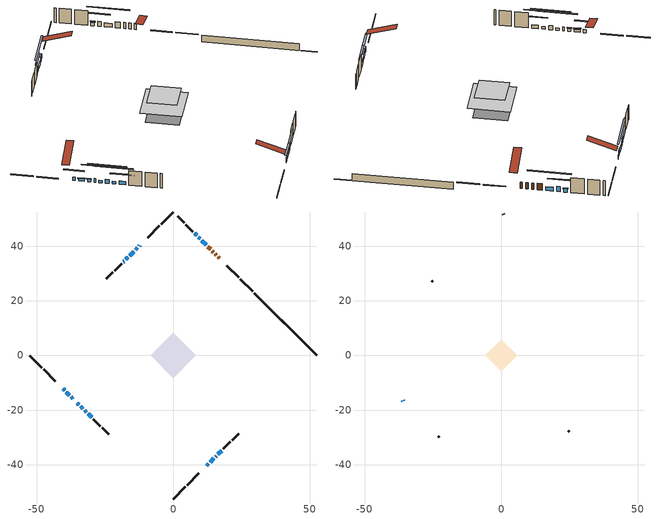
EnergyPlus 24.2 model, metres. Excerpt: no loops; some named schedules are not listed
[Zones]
conditioned space
 floor adiabatic (AdiabaticFloorConstruction): -8.27,0 0,8.27 8.27,0 0,-8.27 z3.51
 floor foundation (Slab1 construction): -5.71,0.97 -0.97,5.71 5.71,-0.97 0.97,-5.71 z-1.22
 wall outside (RimJoist1 construction): 0,-52.55 4.45,-48.11 / -52.55,0 -48.11,-4.45 / 0,52.55 -4.45,48.11 / 29.05,23.5 24.6,27.95 z1.07:1.37
 wall outside (RimJoist2 construction): 5.1,-47.45 9.39,-43.17 / -47.45,-5.1 -43.17,-9.39 / -5.1,47.45 -9.39,43.17 / 23.95,28.61 19.66,32.89 z1.07:1.37
 wall outside (AdiabaticWallConstruction 1): 16.85,35.7 16.46,36.09 / 15.81,36.75 15.35,37.2 / 14.7,37.86 14.31,38.25 / 13.65,38.9 12.69,39.86 z1.07:3.1
 wall outside (AdiabaticWallConstruction): -12.2,40.35 -12.51,40.04 / 15.52,-37.03 15.73,-36.83 / -17.98,34.58 -18.29,34.27 z1.07:2.29; -13.17,39.39 -13.82,38.74 z1.07:2.75; 12.2,-40.35 12.85,-39.71 / 13.5,-39.05 14.87,-37.68 / 9.87,42.68 9.19,43.37 / -16.64,35.92 -17.32,35.23 / 16.38,-36.17 17.75,-34.81 z1.07:2.7; -40.35,-12.2 -39.81,-12.74 z1.07:2.14; -39.16,-13.4 -38.04,-14.51 z1.07:1.88; -37.39,-15.17 -36.77,-15.78 z1.07:1.89; 12.04,40.52 10.53,42.03 / -14.47,38.08 -15.98,36.57 / -33.89,-18.67 -33.13,-19.42 z1.07:2.34; -35.15,-17.4 -34.54,-18.01 / -32.47,-20.08 -31.83,-20.73 z1.07:1.83; -31.17,-21.38 -29.88,-22.68 / 8.53,44.02 7.85,44.71 z1.07:2.19
 wall outside (Wall1 construction): 18.4,-34.15 20.95,-31.6 / -29.22,-23.33 -26.67,-25.88 / -18.94,33.61 -21.49,31.06 / 7.19,45.36 4.64,47.91 z1.07:5.95
 wall outside (Wall2 construction): 21.61,-30.95 23.97,-28.59 / -26.02,-26.54 -23.66,-28.9 / -22.15,30.41 -24.51,28.05 / 3.99,48.57 1.63,50.93 z1.07:5.95
 wall foundation (FoundationWall1 construction): 29.71,22.85,-1.22 29.71,22.85,1.07 49.04,3.52,1.07 49.04,3.52,-1.12 52.55,0,-1.12 52.55,0,-1.22
 window (WindowConstruction 11): -12.2,40.35 -12.51,40.04 z1.07:2.29
 window (WindowConstruction 5): -13.17,39.39 -13.81,38.74 z1.07:2.75
 window (WindowConstruction 6): 12.2,-40.35 12.85,-39.71 z1.07:2.69
 window (WindowConstruction 7): 13.5,-39.05 14.87,-37.68 z1.07:2.69
 window (WindowConstruction 8): -40.35,-12.2 -39.81,-12.74 z1.07:2.14
 window (WindowConstruction 9): -39.16,-13.4 -38.04,-14.51 z1.07:1.88
 window (WindowConstruction 10): -37.39,-15.17 -36.78,-15.78 z1.07:1.88
 window (WindowConstruction 14): 12.04,40.52 10.53,42.03 z1.07:2.34
 window (WindowConstruction 15): -14.47,38.08 -15.98,36.57 z1.07:2.34
 window (WindowConstruction 12): 15.53,-37.03 15.72,-36.83 z1.07:2.29
 window (WindowConstruction 16): -35.15,-17.4 -34.54,-18.01 z1.07:1.83
 window (WindowConstruction 17): -33.88,-18.67 -33.13,-19.42 z1.07:2.34
 window (WindowConstruction 18): -32.47,-20.08 -31.83,-20.73 z1.07:1.83
 window (WindowConstruction): 9.87,42.68 9.19,43.37 z1.07:2.69
 window (WindowConstruction 1): -16.64,35.92 -17.32,35.23 z1.07:2.69
 window (WindowConstruction 2): 16.38,-36.17 17.75,-34.81 z1.07:2.69
 window (WindowConstruction 3): -31.17,-21.38 -29.88,-22.68 z1.07:2.19
 window (WindowConstruction 13): -17.98,34.58 -18.29,34.27 z1.07:2.29
 window (WindowConstruction 4): 8.53,44.02 7.85,44.71 z1.07:2.19
 door (Door): 16.85,35.7 16.46,36.09 z1.07:3.1
 door (Door 1): 15.81,36.75 15.35,37.2 z1.07:3.1
 door (Door 2): 14.7,37.86 14.31,38.24 z1.07:3.1
 door (Door 3): 13.65,38.9 12.69,39.86 z1.07:3.1
 ceiling adiabatic (AdiabaticFloorConstruction): 0,-8.27 8.27,0 0,8.27 -8.27,0 z3.51
attic - vented
 floor to conditioned space (Floor1 construction Reversed): -5.85,0 0,5.85 5.85,0 0,-5.85 z5.95
 wall outside (AdiabaticWallConstruction): -36.12,-16.43 -35.81,-16.75 z1.07:2.29
 wall outside (Wall3 construction): 24.62,-27.93 24.94,-27.62 / -23,-29.55 -22.69,-29.87 / -25.16,27.39 -25.48,27.08 / 0.97,51.58 0.66,51.9 z1.07:5.95
 window (WindowConstruction 19): -36.12,-16.43 -35.81,-16.75 z1.07:2.29
 roof outside (Roof1 construction): 11.54,-41.01,5.95 5.85,-35.31,8.63 4.35,-36.82,8.63 10.04,-42.51,5.95; -41.01,-11.54,5.95 -35.31,-5.85,8.63 -36.82,-4.35,8.63 -42.51,-10.04,5.95; -11.54,41.01,5.95 -5.85,35.31,8.63 -4.35,36.82,8.63 -10.04,42.51,5.95; 17.51,35.05,5.95 11.81,29.35,8.63 13.31,27.85,8.63 19.01,33.55,5.95
shading: -13.96,38.6 -13.03,39.53 -13.32,39.82 -14.25,38.89 z2.95; 14.61,-37.95 10.44,-42.11 10.73,-42.4 14.9,-38.24 z5.18; 15.01,-37.54 13.36,-39.19 13.65,-39.48 15.3,-37.83 z2.9; -38.05,-14.5 -42.11,-10.44 -42.4,-10.73 -38.34,-14.79 z4.63; -37.9,-14.65 -39.3,-13.25 -39.59,-13.55 -38.19,-14.94 z2.08; -36.63,-15.92 -37.53,-15.03 -37.82,-15.32 -36.92,-16.21 z2.08; 7.04,45.51 15.52,37.03 15.81,37.32 7.33,45.8 z7.27; -19.46,33.09 -10.99,41.57 -11.28,41.86 -19.76,33.38 z7.27; -31.06,-21.5 -38.64,-13.92 -38.93,-14.21 -31.35,-21.79 z6.76; -29.65,-22.91 -37.37,-15.18 -37.66,-15.48 -29.94,-23.2 z7.27; -28.34,-24.21 -35.96,-16.6 -36.25,-16.89 -28.63,-24.5 z6.76; 7.43,45.13 11.63,40.92 11.92,41.21 7.72,45.42 z5.18; -19.08,33.47 -14.88,37.68 -15.17,37.97 -19.37,33.76 z5.18; 19.51,-33.05 14.62,-37.93 14.91,-38.22 19.8,-33.34 z5.18; -28.12,-24.44 -32.93,-19.62 -33.22,-19.91 -28.41,-24.73 z4.68; 7.71,44.85 8.67,43.88 8.96,44.17 8,45.14 z2.39
[Building]
Building 1: Terrain=Suburbs
[Site:Location]
Halifax Intl AP_NS: Latitude {deg}=44.88; Longitude {deg}=-63.51; Time Zone {hr}=-4; Elevation {m}=145; Keep Site Location Information=Yes
[Site:GroundTemperature:Shallow]
3.15511, 1.33576, 1.19006, 2.05344, 5.51939, 8.9692, 11.96, 13.8546, 14.0156, 12.4746, 9.56009, 6.2161
[Site:WaterMainsTemperature]
Calculation Method=Schedule; Temperature Schedule=mains temperature schedule
[Material] Roughness=Rough; Thermal Absorptance=0.9
Name | Thickness {m} | Conductivity {W/m-K} | Density {kg/m3} | Specific Heat {J/kg-K} | Solar Absorptance | Visible Absorptance
asphalt or fiberglass shingles | 0.00635 | 0.162714 | 1121.4 | 1465.45 | 0.4 | 0.4
ceiling loosefill ins | 0.169333 | 0.0480833 | 16.02 | 1046.75 | 0.7 | 0.7
ceiling stud and cavity | 0.1397 | 0.147741 | 65.682 | 1177.47 | 0.7 | 0.7
concrete 4.0 in. | 0.1016 | 1.803125 | 2242.8 | 837.4 | 0.7 | 0.7
concrete 8.0 in. | 0.2032 | 1.803125 | 2242.8 | 837.4 | 0.7 | 0.7
door material | 0.04445 | 0.053851 | 512.64 | 1214.23 | 0.7 | 0.7
door material 1 | 0.04445 | 0.188738 | 512.64 | 1214.23 | 0.7 | 0.7
exterior vertical ins | 0.0113093 | 0.029427 | 32.04 | 1214.23 | 0.7 | 0.7
floor covering | 0.0127 | 0.0433444 | 54.468 | 1339.84 | 0.6 | 0.6
floor rigid ins; wall rigid ins | 0.512978 | 0.029427 | 32.04 | 1214.23 | 0.7 | 0.7
floor stud and cavity | 0.1397 | 1.75129 | 37.0049 | 1207.88 | 0.7 | 0.7
furniture material conditioned space 1 | 0.1524 | 0.115458 | 640.8 | 1214.23 | 0.6 | 0.6
gypsum board | 0.0127 | 0.160291 | 801 | 837.4 | 0.6 | 0.6
gypsum board 1 | 0.0127 | 0.160291 | 801 | 837.4 | 0.7 | 0.7
osb sheathing 0.5 in. | 0.0127 | 0.115458 | 512.64 | 1214.23 | 0.7 | 0.7
osb sheathing 0.75 in. | 0.01905 | 0.115458 | 512.64 | 1214.23 | 0.7 | 0.7
osb sheathing 2.0 in. | 0.0508 | 0.115458 | 512.64 | 1214.23 | 0.7 | 0.7
rim joist rigid ins | 0.051816 | 0.029427 | 32.04 | 1214.23 | 0.7 | 0.7
rim joist stud and cavity | 0.0508 | 0.177588 | 50.32683 | 1063.81 | 0.6 | 0.6
rim joist stud and cavity 1 | 0.0508 | 0.0754091 | 125.044 | 1163.47 | 0.6 | 0.6
wall stud and cavity | 0.1397 | 0.0742173 | 139.0536 | 1170.24 | 0.7 | 0.7
wall stud and cavity 1 | 0.1397 | 0.0743564 | 139.0536 | 1170.24 | 0.7 | 0.7
wall stud and cavity 2 | 0.0889 | 6.9971 | 50.32683 | 1063.81 | 0.6 | 0.6
wall stud and cavity 3 | 0.0889 | 0.380278 | 52.3479 | 1209.89 | 0.7 | 0.7
wall stud and cavity 4 | 0.0889 | 0.391764 | 83.0341 | 1211.67 | 0.7 | 0.7
wood siding | 0.0254 | 0.102417 | 544.68 | 1172.36 | 0.4 | 0.4
wood siding 1 | 0.00254 | 0.102417 | 544.68 | 1172.36 | 0.4 | 0.4
wood siding 2; wood siding 3; wood siding 4 | 0.0254 | 0.102417 | 544.68 | 1172.36 | 0.7 | 0.7
[WindowMaterial:SimpleGlazingSystem]
Name | U-Factor {W/m2-K} | Solar Heat Gain Coefficient
WindowMaterial | 2.9219 | 0.67
WindowMaterial 1 | 2.97187 | 0.57
WindowMaterial 10 | 3.04 | 0.46
WindowMaterial 11 | 5.16017 | 0.65
WindowMaterial 12 | 2.94007 | 0.59
WindowMaterial 13 | 2.986628 | 0.56
WindowMaterial 14 | 2.98152 | 0.53
WindowMaterial 15 | 2.97868 | 0.53
WindowMaterial 2 | 2.90089 | 0.65
WindowMaterial 3 | 3.0048 | 0.53
WindowMaterial 4 | 2.93666 | 0.65
WindowMaterial 5 | 2.972433 | 0.57
WindowMaterial 6 | 2.941204 | 0.59
WindowMaterial 7 | 3.01672 | 0.51
WindowMaterial 8 | 2.98322 | 0.55
WindowMaterial 9 | 3.03546 | 0.49
[Construction]
AdiabaticFloorConstruction: floor stud and cavity, floor rigid ins, osb sheathing 0.75 in., floor covering
AdiabaticWallConstruction: wood siding 3, wall rigid ins, wall stud and cavity 3, gypsum board
AdiabaticWallConstruction 1: wood siding 4, wall rigid ins, wall stud and cavity 3, gypsum board
Door; Door 2; Door 3: door material
Door 1: door material 1
Floor1 construction Reversed: gypsum board, ceiling stud and cavity, ceiling loosefill ins
FoundationWall1 construction: concrete 8.0 in., gypsum board 1
furniture construction conditioned space 1: furniture material conditioned space 1
PartitionWallConstruction: gypsum board, wall stud and cavity 4, gypsum board
RimJoist1 construction: wood siding 2, rim joist stud and cavity
RimJoist2 construction: wood siding 2, rim joist rigid ins, osb sheathing 2.0 in., rim joist stud and cavity 1
Roof1 construction: asphalt or fiberglass shingles
Slab1 construction: concrete 4.0 in.
Wall1 construction: wood siding, osb sheathing 0.5 in., wall stud and cavity, gypsum board
Wall2 construction: wood siding, osb sheathing 0.5 in., wall stud and cavity 1, gypsum board
Wall3 construction: wood siding 1, wall stud and cavity 2
WindowConstruction: WindowMaterial
WindowConstruction 1: WindowMaterial 1
WindowConstruction 10: WindowMaterial 9
WindowConstruction 11; WindowConstruction 13; WindowConstruction 19: WindowMaterial 10
WindowConstruction 12: WindowMaterial 11
WindowConstruction 14; WindowConstruction 17: WindowMaterial 12
WindowConstruction 15: WindowMaterial 13
WindowConstruction 16: WindowMaterial 14
WindowConstruction 18: WindowMaterial 15
WindowConstruction 2; WindowConstruction 7: WindowMaterial 2
WindowConstruction 3: WindowMaterial 3
WindowConstruction 4: WindowMaterial 4
WindowConstruction 5: WindowMaterial 5
WindowConstruction 6: WindowMaterial 6
WindowConstruction 8: WindowMaterial 7
WindowConstruction 9: WindowMaterial 8
[Zone] Multiplier=1; Part of Total Floor Area=Yes
Name | Volume {m3}
attic - vented | 29.8018
conditioned space | 509.6
[Space]
Name | Zone | Volume {m3}
attic - vented 1 | attic - vented | 29.8018
conditioned space 1 | conditioned space | 509.6
[ZoneInfiltration:EffectiveLeakageArea]
infil attic - vented 1: Zone or Space=attic - vented 1; Schedule=Always On Discrete; Effective Air Leakage Area {cm2}=2449.43; Stack Coefficient=0.000525922; Wind Coefficient=1.54946e-05
[ZoneMixing]
whole house fan mix: Zone or Space=attic - vented; Schedule=Always On Continuous; Design Flow Rate Calculation Method=Flow/Zone; Design Flow Rate {m3/s}=0; Source Zone or Space=conditioned space
[SurfaceProperty:ExposedFoundationPerimeter]
Slab1: Exposed Perimeter Calculation Method=TotalExposedPerimeter; Total Exposed Perimeter {m}=32.31
[InternalMass] Zone or ZoneList=conditioned space; Space or SpaceList=conditioned space 1
Name | Construction | Surface Area {m2}
furniture mass conditioned space 1 | furniture construction conditioned space 1 | 80.0798
partition wall mass | PartitionWallConstruction | 200.2
[Lights]
interior lighting: Zone or ZoneList or Space or SpaceList=conditioned space 1; Schedule=interior lighting schedule; Design Level Calculation Method=LightingLevel; Lighting Level {W}=343.2; Return Air Fraction=0; Fraction Radiant=0.6; Fraction Visible=0.2; Fraction Replaceable=1
[People]
occupants: Zone or ZoneList or Space or SpaceList=conditioned space 1; Number of People Schedule=occupants schedule; Number of People Calculation Method=People; Number of People=3; Fraction Radiant=0.314171; Sensible Heat Fraction=0.56303; Activity Level Schedule=occupants activity schedule; Carbon Dioxide Generation Rate {m3/s-W}=0; Enable ASHRAE 55 Comfort Warnings=No; Mean Radiant Temperature Calculation Type=EnclosureAveraged
[ElectricEquipment] Zone or ZoneList or Space or SpaceList=conditioned space 1; Design Level Calculation Method=EquipmentLevel
Name | Schedule | Design Level {W} | Fraction Latent | Fraction Radiant | Fraction Lost
clothes dryer | clothes dryer schedule | 140.772 | 0.015 | 0.081 | 0.85
clothes washer | clothes washer schedule | 32.1985 | 0.03 | 0.162 | 0.7
cooking range | cooking range schedule | 215.147 | 0.08 | 0.432 | 0.2
dishwasher | dishwasher schedule | 66.8632 | 0.3 | 0.18 | 0.4
fridge | fridge schedule | 72.9452 | 0 | 0.6 | 0
mech vent bath fan 0 | mech vent bath fan 0 schedule | 50.2 | 0 | 0 | 1
mech vent bath fan 1 | mech vent bath fan 1 schedule | 50.2 | 0 | 0 | 1
mech vent bath fan 2 | mech vent bath fan 2 schedule | 50.2 | 0 | 0 | 1
mech vent house fan | mech vent house fan schedule | 0 | 0 | 0 | 1
mech vent house fan cfis | mech vent house fan cfis schedule | 0 | 0 | 0 | 0
mech vent range fan 0 | mech vent range fan 0 schedule | 57 | 0 | 0 | 1
mech vent range fan 1 | mech vent range fan 1 schedule | 57 | 0 | 0 | 1
misc plug loads | misc plug loads schedule | 494.7 | 0.045 | 0.513 | 0.1
whole house fan | Always On Discrete | 0 | 0 | 0 | 1
[OtherEquipment] Zone or ZoneList or Space or SpaceList=conditioned space 1; Design Level Calculation Method=EquipmentLevel
Name | Fuel Type | Schedule | Design Level {W} | Fraction Latent | Fraction Radiant | Fraction Lost
clothes dryer 1 | Electricity | clothes dryer schedule | 0 | 0.015 | 0.081 | 0.85
cooking range 1 | Electricity | cooking range schedule | 0 | 0.08 | 0.432 | 0.2
general water use latent | None | general water use schedule | 62.594 | 1 | 0 | 0
general water use sensible | None | general water use schedule | -61.6891 | 0 | 0.6 | 0
mech vent house fan latent load | None | Always On Discrete | 0 | 1 | 0 | 0
mech vent house fan sensible load | None | Always On Discrete | 0 | 0 | 0 | 0
water heater energy adjustment1 | FuelOilNo2 | Always On Discrete | 0.01 | 0 | 0 | 1
[ZoneInfiltration:DesignFlowRate] Zone or ZoneList or Space or SpaceList=conditioned space 1; Schedule=Always On Discrete; Design Flow Rate Calculation Method=Flow/Zone; Design Flow Rate {m3/s}=0
infil flow; natural vent flow; whole house fan flow
[Foundation:Kiva]
Foundation Kiva 1: Initial Indoor Air Temperature {C}=18; Wall Height Above Grade {m}=1.07; Wall Depth Below Slab {m}=0.2032; Custom Block Material Name 1=exterior vertical ins; Custom Block Depth 1 {m}=2.28999; Custom Block X Position 1 {m}=0.2159; Custom Block Z Position 1 {m}=0
[Foundation:Kiva:Settings]
Soil Conductivity {W/m-K}=0.849921; Soil Density {kg/m3}=1842.3; Soil Specific Heat {J/kg-K}=418.7; Ground Solar Absorptivity=0.9; Ground Thermal Absorptivity=0.9; Ground Surface Roughness {m}=0.03; Far-Field Width {m}=40; Deep-Ground Boundary Condition=ZeroFlux; Deep-Ground Depth {m}=40; Minimum Cell Dimension {m}=0.2; Maximum Cell Growth Coefficient=3; Simulation Timestep=Timestep
[Exterior:Lights]
exterior lighting: Schedule=exterior lighting schedule; Design Level {W}=75.6
[Schedule:Constant]
Name | Hourly Value
Always On Continuous; mech vent house fan schedule; mech vent house fan cfis schedule; Always On Discrete | 1
occupants activity schedule | 117.228
fridge schedule | 0
[Schedule:Week:Daily]
interior lighting schedule Week Rule - Jan1-Jan27: interior lighting schedule day, interior lighting schedule day, interior lighting schedule day, interior lighting schedule day, interior lighting schedule day, interior lighting schedule day, interior lighting schedule day, interior lighting schedule default day, interior lighting schedule default day, interior lighting schedule default day, interior lighting schedule default day, interior lighting schedule default day
interior lighting schedule Week Rule - Jan28-Feb3: interior lighting schedule day, interior lighting schedule day, interior lighting schedule day, interior lighting schedule day, interior lighting schedule day 1, interior lighting schedule day 1, interior lighting schedule day 1, interior lighting schedule default day, interior lighting schedule default day, interior lighting schedule default day, interior lighting schedule default day, interior lighting schedule default day
interior lighting schedule Week Rule - Feb4-Feb24: interior lighting schedule day 1, interior lighting schedule day 1, interior lighting schedule day 1, interior lighting schedule day 1, interior lighting schedule day 1, interior lighting schedule day 1, interior lighting schedule day 1, interior lighting schedule default day, interior lighting schedule default day, interior lighting schedule default day, interior lighting schedule default day, interior lighting schedule default day
interior lighting schedule Week Rule - Feb25-Mar3: interior lighting schedule day 1, interior lighting schedule day 1, interior lighting schedule day 1, interior lighting schedule day 1, interior lighting schedule day 2, interior lighting schedule day 2, interior lighting schedule day 2, interior lighting schedule default day, interior lighting schedule default day, interior lighting schedule default day, interior lighting schedule default day, interior lighting schedule default day
interior lighting schedule Week Rule - Mar4-Mar31: interior lighting schedule day 2, interior lighting schedule day 2, interior lighting schedule day 2, interior lighting schedule day 2, interior lighting schedule day 2, interior lighting schedule day 2, interior lighting schedule day 2, interior lighting schedule default day, interior lighting schedule default day, interior lighting schedule default day, interior lighting schedule default day, interior lighting schedule default day
interior lighting schedule Week Rule - Apr1-Apr28: interior lighting schedule day 3, interior lighting schedule day 3, interior lighting schedule day 3, interior lighting schedule day 3, interior lighting schedule day 3, interior lighting schedule day 3, interior lighting schedule day 3, interior lighting schedule default day, interior lighting schedule default day, interior lighting schedule default day, interior lighting schedule default day, interior lighting schedule default day
interior lighting schedule Week Rule - Apr29-May5: interior lighting schedule day 3, interior lighting schedule day 3, interior lighting schedule day 4, interior lighting schedule day 4, interior lighting schedule day 4, interior lighting schedule day 4, interior lighting schedule day 4, interior lighting schedule default day, interior lighting schedule default day, interior lighting schedule default day, interior lighting schedule default day, interior lighting schedule default day
interior lighting schedule Week Rule - May6-May26: interior lighting schedule day 4, interior lighting schedule day 4, interior lighting schedule day 4, interior lighting schedule day 4, interior lighting schedule day 4, interior lighting schedule day 4, interior lighting schedule day 4, interior lighting schedule default day, interior lighting schedule default day, interior lighting schedule default day, interior lighting schedule default day, interior lighting schedule default day
interior lighting schedule Week Rule - May27-Jun2: interior lighting schedule day 4, interior lighting schedule day 4, interior lighting schedule day 4, interior lighting schedule day 4, interior lighting schedule day 4, interior lighting schedule day 5, interior lighting schedule day 5, interior lighting schedule default day, interior lighting schedule default day, interior lighting schedule default day, interior lighting schedule default day, interior lighting schedule default day
interior lighting schedule Week Rule - Jun3-Jun30: interior lighting schedule day 5, interior lighting schedule day 5, interior lighting schedule day 5, interior lighting schedule day 5, interior lighting schedule day 5, interior lighting schedule day 5, interior lighting schedule day 5, interior lighting schedule default day, interior lighting schedule default day, interior lighting schedule default day, interior lighting schedule default day, interior lighting schedule default day
interior lighting schedule Week Rule - Jul1-Jul28: interior lighting schedule day 6, interior lighting schedule day 6, interior lighting schedule day 6, interior lighting schedule day 6, interior lighting schedule day 6, interior lighting schedule day 6, interior lighting schedule day 6, interior lighting schedule default day, interior lighting schedule default day, interior lighting schedule default day, interior lighting schedule default day, interior lighting schedule default day
interior lighting schedule Week Rule - Jul29-Aug4: interior lighting schedule day 6, interior lighting schedule day 6, interior lighting schedule day 6, interior lighting schedule day 7, interior lighting schedule day 7, interior lighting schedule day 7, interior lighting schedule day 7, interior lighting schedule default day, interior lighting schedule default day, interior lighting schedule default day, interior lighting schedule default day, interior lighting schedule default day
interior lighting schedule Week Rule - Aug5-Aug25: interior lighting schedule day 7, interior lighting schedule day 7, interior lighting schedule day 7, interior lighting schedule day 7, interior lighting schedule day 7, interior lighting schedule day 7, interior lighting schedule day 7, interior lighting schedule default day, interior lighting schedule default day, interior lighting schedule default day, interior lighting schedule default day, interior lighting schedule default day
interior lighting schedule Week Rule - Aug26-Sep1: interior lighting schedule day 7, interior lighting schedule day 7, interior lighting schedule day 7, interior lighting schedule day 7, interior lighting schedule day 7, interior lighting schedule day 7, interior lighting schedule day 8, interior lighting schedule default day, interior lighting schedule default day, interior lighting schedule default day, interior lighting schedule default day, interior lighting schedule default day
interior lighting schedule Week Rule - Sep2-Sep29: interior lighting schedule day 8, interior lighting schedule day 8, interior lighting schedule day 8, interior lighting schedule day 8, interior lighting schedule day 8, interior lighting schedule day 8, interior lighting schedule day 8, interior lighting schedule default day, interior lighting schedule default day, interior lighting schedule default day, interior lighting schedule default day, interior lighting schedule default day
interior lighting schedule Week Rule - Sep30-Oct6: interior lighting schedule day 8, interior lighting schedule day 9, interior lighting schedule day 9, interior lighting schedule day 9, interior lighting schedule day 9, interior lighting schedule day 9, interior lighting schedule day 9, interior lighting schedule default day, interior lighting schedule default day, interior lighting schedule default day, interior lighting schedule default day, interior lighting schedule default day
interior lighting schedule Week Rule - Oct7-Oct27: interior lighting schedule day 9, interior lighting schedule day 9, interior lighting schedule day 9, interior lighting schedule day 9, interior lighting schedule day 9, interior lighting schedule day 9, interior lighting schedule day 9, interior lighting schedule default day, interior lighting schedule default day, interior lighting schedule default day, interior lighting schedule default day, interior lighting schedule default day
interior lighting schedule Week Rule - Oct28-Nov3: interior lighting schedule day 9, interior lighting schedule day 9, interior lighting schedule day 9, interior lighting schedule day 9, interior lighting schedule day 10, interior lighting schedule day 10, interior lighting schedule day 10, interior lighting schedule default day, interior lighting schedule default day, interior lighting schedule default day, interior lighting schedule default day, interior lighting schedule default day
interior lighting schedule Week Rule - Nov4-Nov24: interior lighting schedule day 10, interior lighting schedule day 10, interior lighting schedule day 10, interior lighting schedule day 10, interior lighting schedule day 10, interior lighting schedule day 10, interior lighting schedule day 10, interior lighting schedule default day, interior lighting schedule default day, interior lighting schedule default day, interior lighting schedule default day, interior lighting schedule default day
interior lighting schedule Week Rule - Nov25-Dec1: interior lighting schedule day 10, interior lighting schedule day 10, interior lighting schedule day 10, interior lighting schedule day 10, interior lighting schedule day 10, interior lighting schedule day 10, interior lighting schedule day 11, interior lighting schedule default day, interior lighting schedule default day, interior lighting schedule default day, interior lighting schedule default day, interior lighting schedule default day
interior lighting schedule Week Rule - Dec2-Dec31: interior lighting schedule day 11, interior lighting schedule day 11, interior lighting schedule day 11, interior lighting schedule day 11, interior lighting schedule day 11, interior lighting schedule day 11, interior lighting schedule day 11, interior lighting schedule default day, interior lighting schedule default day, interior lighting schedule default day, interior lighting schedule default day, interior lighting schedule default day
occupants schedule Week Rule - Jan1-Dec31: occupants schedule day, occupants schedule day, occupants schedule day, occupants schedule day, occupants schedule day, occupants schedule day, occupants schedule day, occupants schedule default day, occupants schedule default day, occupants schedule default day, occupants schedule default day, occupants schedule default day
clothes dryer schedule Week Rule - Jan1-Dec31: clothes dryer schedule day, clothes dryer schedule day, clothes dryer schedule day, clothes dryer schedule day, clothes dryer schedule day, clothes dryer schedule day, clothes dryer schedule day, clothes dryer schedule default day, clothes dryer schedule default day, clothes dryer schedule default day, clothes dryer schedule default day, clothes dryer schedule default day
clothes washer schedule Week Rule - Jan1-Dec31: clothes washer schedule day, clothes washer schedule day, clothes washer schedule day, clothes washer schedule day, clothes washer schedule day, clothes washer schedule day, clothes washer schedule day, clothes washer schedule default day, clothes washer schedule default day, clothes washer schedule default day, clothes washer schedule default day, clothes washer schedule default day
cooking range schedule Week Rule - Jan1-Dec31: cooking range schedule day, cooking range schedule day, cooking range schedule day, cooking range schedule day, cooking range schedule day, cooking range schedule day, cooking range schedule day, cooking range schedule default day, cooking range schedule default day, cooking range schedule default day, cooking range schedule default day, cooking range schedule default day
dishwasher schedule Week Rule - Jan1-Dec31: dishwasher schedule day, dishwasher schedule day, dishwasher schedule day, dishwasher schedule day, dishwasher schedule day, dishwasher schedule day, dishwasher schedule day, dishwasher schedule default day, dishwasher schedule default day, dishwasher schedule default day, dishwasher schedule default day, dishwasher schedule default day
mech vent bath fan 0 schedule Week Rule - Jan1-Dec31: mech vent bath fan 0 schedule day, mech vent bath fan 0 schedule day, mech vent bath fan 0 schedule day, mech vent bath fan 0 schedule day, mech vent bath fan 0 schedule day, mech vent bath fan 0 schedule day, mech vent bath fan 0 schedule day, mech vent bath fan 0 schedule default day, mech vent bath fan 0 schedule default day, mech vent bath fan 0 schedule default day, mech vent bath fan 0 schedule default day, mech vent bath fan 0 schedule default day
mech vent bath fan 1 schedule Week Rule - Jan1-Dec31: mech vent bath fan 1 schedule day, mech vent bath fan 1 schedule day, mech vent bath fan 1 schedule day, mech vent bath fan 1 schedule day, mech vent bath fan 1 schedule day, mech vent bath fan 1 schedule day, mech vent bath fan 1 schedule day, mech vent bath fan 1 schedule default day, mech vent bath fan 1 schedule default day, mech vent bath fan 1 schedule default day, mech vent bath fan 1 schedule default day, mech vent bath fan 1 schedule default day
mech vent bath fan 2 schedule Week Rule - Jan1-Dec31: mech vent bath fan 2 schedule day, mech vent bath fan 2 schedule day, mech vent bath fan 2 schedule day, mech vent bath fan 2 schedule day, mech vent bath fan 2 schedule day, mech vent bath fan 2 schedule day, mech vent bath fan 2 schedule day, mech vent bath fan 2 schedule default day, mech vent bath fan 2 schedule default day, mech vent bath fan 2 schedule default day, mech vent bath fan 2 schedule default day, mech vent bath fan 2 schedule default day
mech vent range fan 0 schedule Week Rule - Jan1-Dec31: mech vent range fan 0 schedule day, mech vent range fan 0 schedule day, mech vent range fan 0 schedule day, mech vent range fan 0 schedule day, mech vent range fan 0 schedule day, mech vent range fan 0 schedule day, mech vent range fan 0 schedule day, mech vent range fan 0 schedule default day, mech vent range fan 0 schedule default day, mech vent range fan 0 schedule default day, mech vent range fan 0 schedule default day, mech vent range fan 0 schedule default day
mech vent range fan 1 schedule Week Rule - Jan1-Dec31: mech vent range fan 1 schedule day, mech vent range fan 1 schedule day, mech vent range fan 1 schedule day, mech vent range fan 1 schedule day, mech vent range fan 1 schedule day, mech vent range fan 1 schedule day, mech vent range fan 1 schedule day, mech vent range fan 1 schedule default day, mech vent range fan 1 schedule default day, mech vent range fan 1 schedule default day, mech vent range fan 1 schedule default day, mech vent range fan 1 schedule default day
misc plug loads schedule Week Rule - Jan1-Dec31: misc plug loads schedule day, misc plug loads schedule day, misc plug loads schedule day, misc plug loads schedule day, misc plug loads schedule day, misc plug loads schedule day, misc plug loads schedule day, misc plug loads schedule default day, misc plug loads schedule default day, misc plug loads schedule default day, misc plug loads schedule default day, misc plug loads schedule default day
general water use schedule Week Rule - Jan1-Dec31: general water use schedule day, general water use schedule day, general water use schedule day, general water use schedule day, general water use schedule day, general water use schedule day, general water use schedule day, general water use schedule default day, general water use schedule default day, general water use schedule default day, general water use schedule default day, general water use schedule default day
exterior lighting schedule Week Rule - Jan1-Jan27: exterior lighting schedule day, exterior lighting schedule day, exterior lighting schedule day, exterior lighting schedule day, exterior lighting schedule day, exterior lighting schedule day, exterior lighting schedule day, exterior lighting schedule default day, exterior lighting schedule default day, exterior lighting schedule default day, exterior lighting schedule default day, exterior lighting schedule default day
exterior lighting schedule Week Rule - Jan28-Feb3: exterior lighting schedule day, exterior lighting schedule day, exterior lighting schedule day, exterior lighting schedule day, exterior lighting schedule day 1, exterior lighting schedule day 1, exterior lighting schedule day 1, exterior lighting schedule default day, exterior lighting schedule default day, exterior lighting schedule default day, exterior lighting schedule default day, exterior lighting schedule default day
exterior lighting schedule Week Rule - Feb4-Feb24: exterior lighting schedule day 1, exterior lighting schedule day 1, exterior lighting schedule day 1, exterior lighting schedule day 1, exterior lighting schedule day 1, exterior lighting schedule day 1, exterior lighting schedule day 1, exterior lighting schedule default day, exterior lighting schedule default day, exterior lighting schedule default day, exterior lighting schedule default day, exterior lighting schedule default day
exterior lighting schedule Week Rule - Feb25-Mar3: exterior lighting schedule day 1, exterior lighting schedule day 1, exterior lighting schedule day 1, exterior lighting schedule day 1, exterior lighting schedule day 2, exterior lighting schedule day 2, exterior lighting schedule day 2, exterior lighting schedule default day, exterior lighting schedule default day, exterior lighting schedule default day, exterior lighting schedule default day, exterior lighting schedule default day
exterior lighting schedule Week Rule - Mar4-Mar31: exterior lighting schedule day 2, exterior lighting schedule day 2, exterior lighting schedule day 2, exterior lighting schedule day 2, exterior lighting schedule day 2, exterior lighting schedule day 2, exterior lighting schedule day 2, exterior lighting schedule default day, exterior lighting schedule default day, exterior lighting schedule default day, exterior lighting schedule default day, exterior lighting schedule default day
exterior lighting schedule Week Rule - Apr1-Apr28: exterior lighting schedule day 3, exterior lighting schedule day 3, exterior lighting schedule day 3, exterior lighting schedule day 3, exterior lighting schedule day 3, exterior lighting schedule day 3, exterior lighting schedule day 3, exterior lighting schedule default day, exterior lighting schedule default day, exterior lighting schedule default day, exterior lighting schedule default day, exterior lighting schedule default day
[Schedule:Year]
interior lighting schedule: interior lighting schedule Week Rule - Jan1-Jan27, 1, 1, 1, 27, interior lighting schedule Week Rule - Jan28-Feb3, 1, 28, 2, 3, interior lighting schedule Week Rule - Feb4-Feb24, 2, 4, 2, 24, interior lighting schedule Week Rule - Feb25-Mar3, 2, 25, 3, 3, interior lighting schedule Week Rule - Mar4-Mar31, 3, 4, 3, 31, interior lighting schedule Week Rule - Apr1-Apr28, 4, 1, 4, 28, interior lighting schedule Week Rule - Apr29-May5, 4, 29, 5, 5, interior lighting schedule Week Rule - May6-May26, 5, 6, 5, 26, interior lighting schedule Week Rule - May27-Jun2, 5, 27, 6, 2, interior lighting schedule Week Rule - Jun3-Jun30, 6, 3, 6, 30, interior lighting schedule Week Rule - Jul1-Jul28, 7, 1, 7, 28, interior lighting schedule Week Rule - Jul29-Aug4, 7, 29, 8, 4, interior lighting schedule Week Rule - Aug5-Aug25, 8, 5, 8, 25, interior lighting schedule Week Rule - Aug26-Sep1, 8, 26, 9, 1, interior lighting schedule Week Rule - Sep2-Sep29, 9, 2, 9, 29, interior lighting schedule Week Rule - Sep30-Oct6, 9, 30, 10, 6, interior lighting schedule Week Rule - Oct7-Oct27, 10, 7, 10, 27, interior lighting schedule Week Rule - Oct28-Nov3, 10, 28, 11, 3, interior lighting schedule Week Rule - Nov4-Nov24, 11, 4, 11, 24, interior lighting schedule Week Rule - Nov25-Dec1, 11, 25, 12, 1, interior lighting schedule Week Rule - Dec2-Dec31, 12, 2, 12, 31
occupants schedule: occupants schedule Week Rule - Jan1-Dec31, 1, 1, 12, 31
clothes dryer schedule: clothes dryer schedule Week Rule - Jan1-Dec31, 1, 1, 12, 31
clothes washer schedule: clothes washer schedule Week Rule - Jan1-Dec31, 1, 1, 12, 31
cooking range schedule: cooking range schedule Week Rule - Jan1-Dec31, 1, 1, 12, 31
dishwasher schedule: dishwasher schedule Week Rule - Jan1-Dec31, 1, 1, 12, 31
mech vent bath fan 0 schedule: mech vent bath fan 0 schedule Week Rule - Jan1-Dec31, 1, 1, 12, 31
mech vent bath fan 1 schedule: mech vent bath fan 1 schedule Week Rule - Jan1-Dec31, 1, 1, 12, 31
mech vent bath fan 2 schedule: mech vent bath fan 2 schedule Week Rule - Jan1-Dec31, 1, 1, 12, 31
mech vent range fan 0 schedule: mech vent range fan 0 schedule Week Rule - Jan1-Dec31, 1, 1, 12, 31
mech vent range fan 1 schedule: mech vent range fan 1 schedule Week Rule - Jan1-Dec31, 1, 1, 12, 31
misc plug loads schedule: misc plug loads schedule Week Rule - Jan1-Dec31, 1, 1, 12, 31
general water use schedule: general water use schedule Week Rule - Jan1-Dec31, 1, 1, 12, 31
exterior lighting schedule: exterior lighting schedule Week Rule - Jan1-Jan27, 1, 1, 1, 27, exterior lighting schedule Week Rule - Jan28-Feb3, 1, 28, 2, 3, exterior lighting schedule Week Rule - Feb4-Feb24, 2, 4, 2, 24, exterior lighting schedule Week Rule - Feb25-Mar3, 2, 25, 3, 3, exterior lighting schedule Week Rule - Mar4-Mar31, 3, 4, 3, 31, exterior lighting schedule Week Rule - Apr1-Apr28, 4, 1, 4, 28, exterior lighting schedule Week Rule - Apr29-May5, 4, 29, 5, 5, exterior lighting schedule Week Rule - May6-May26, 5, 6, 5, 26, exterior lighting schedule Week Rule - May27-Jun2, 5, 27, 6, 2, exterior lighting schedule Week Rule - Jun3-Jun30, 6, 3, 6, 30, exterior lighting schedule Week Rule - Jul1-Jul28, 7, 1, 7, 28, exterior lighting schedule Week Rule - Jul29-Aug4, 7, 29, 8, 4, exterior lighting schedule Week Rule - Aug5-Aug25, 8, 5, 8, 25, exterior lighting schedule Week Rule - Aug26-Sep1, 8, 26, 9, 1, exterior lighting schedule Week Rule - Sep2-Sep29, 9, 2, 9, 29, exterior lighting schedule Week Rule - Sep30-Oct6, 9, 30, 10, 6, exterior lighting schedule Week Rule - Oct7-Oct27, 10, 7, 10, 27, exterior lighting schedule Week Rule - Oct28-Nov3, 10, 28, 11, 3, exterior lighting schedule Week Rule - Nov4-Nov24, 11, 4, 11, 24, exterior lighting schedule Week Rule - Nov25-Dec1, 11, 25, 12, 1, exterior lighting schedule Week Rule - Dec2-Dec31, 12, 2, 12, 31
[Schedule:Compact]
mains temperature schedule: Through: 01/01, For: AllDays, Until: 24:00, 7.41, Through: 01/02, For: AllDays, Until: 24:00, 7.34833, Through: 01/03, For: AllDays, Until: 24:00, 7.28778, Through: 01/04, For: AllDays, Until: 24:00, 7.22889, Through: 01/05, For: AllDays, Until: 24:00, 7.17056, Through: 01/06, For: AllDays, Until: 24:00, 7.11333, Through: 01/07, For: AllDays, Until: 24:00, 7.05722, Through: 01/08, For: AllDays, Until: 24:00, 7.00167, Through: 01/09, For: AllDays, Until: 24:00, 6.94778, Through: 01/10, For: AllDays, Until: 24:00, 6.895, Through: 01/11, For: AllDays, Until: 24:00, 6.84333, Through: 01/12, For: AllDays, Until: 24:00, 6.79278, Through: 01/13, For: AllDays, Until: 24:00, 6.74389, Through: 01/14, For: AllDays, Until: 24:00, 6.69556, Through: 01/15, For: AllDays, Until: 24:00, 6.64889, Through: 01/16, For: AllDays, Until: 24:00, 6.60278, Through: 01/17, For: AllDays, Until: 24:00, 6.55833, Through: 01/18, For: AllDays, Until: 24:00, 6.515, Through: 01/19, For: AllDays, Until: 24:00, 6.47333, Through: 01/20, For: AllDays, Until: 24:00, 6.43278, Through: 01/21, For: AllDays, Until: 24:00, 6.39333, Through: 01/22, For: AllDays, Until: 24:00, 6.355, Through: 01/23, For: AllDays, Until: 24:00, 6.31833, Through: 01/24, For: AllDays, Until: 24:00, 6.28278, Through: 01/25, For: AllDays, Until: 24:00, 6.24889, Through: 01/26, For: AllDays, Until: 24:00, 6.21611, Through: 01/27, For: AllDays, Until: 24:00, 6.18444, Through: 01/28, For: AllDays, Until: 24:00, 6.15444, Through: 01/29, For: AllDays, Until: 24:00, 6.12556, Through: 01/30, For: AllDays, Until: 24:00, 6.09833, Through: 01/31, For: AllDays, Until: 24:00, 6.07222, Through: 02/01, For: AllDays, Until: 24:00, 6.04778, Through: 02/02, For: AllDays, Until: 24:00, 6.02444, Through: 02/03, For: AllDays, Until: 24:00, 6.00278, Through: 02/04, For: AllDays, Until: 24:00, 5.98222, Through: 02/05, For: AllDays, Until: 24:00, 5.96333, Through: 02/06, For: AllDays, Until: 24:00, 5.94556, Through: 02/07, For: AllDays, Until: 24:00, 5.92944, Through: 02/08, For: AllDays, Until: 24:00, 5.915, Through: 02/09, For: AllDays, Until: 24:00, 5.90167, Through: 02/10, For: AllDays, Until: 24:00, 5.89, Through: 02/11, For: AllDays, Until: 24:00, 5.87944, Through: 02/12, For: AllDays, Until: 24:00, 5.87056, Through: 02/13, For: AllDays, Until: 24:00, 5.86333, Through: 02/14, For: AllDays, Until: 24:00, 5.85722, Through: 02/15, For: AllDays, Until: 24:00, 5.85278, Through: 02/16, For: AllDays, Until: 24:00, 5.84944, Through: 02/17, For: AllDays, Until: 24:00, 5.84833, Through: 02/18, For: AllDays, Until: 24:00, 5.84778, Through: 02/19, For: AllDays, Until: 24:00, 5.84944, Through: 02/20, For: AllDays, Until: 24:00, 5.85167, Through: 02/21, For: AllDays, Until: 24:00, 5.85611, Through: 02/22, For: AllDays, Until: 24:00, 5.86167, Through: 02/23, For: AllDays, Until: 24:00, 5.86889, Through: 02/24, For: AllDays, Until: 24:00, 5.87722, Through: 02/25, For: AllDays, Until: 24:00, 5.88722, Through: 02/26, For: AllDays, Until: 24:00, 5.89889, Through: 02/27, For: AllDays, Until: 24:00, 5.91167, Through: 02/28, For: AllDays, Until: 24:00, 5.92611, Through: 03/01, For: AllDays, Until: 24:00, 5.94222, Through: 03/02, For: AllDays, Until: 24:00, 5.95944, Through: 03/03, For: AllDays, Until: 24:00, 5.97778, Through: 03/04, For: AllDays, Until: 24:00, 5.99778, Through: 03/05, For: AllDays, Until: 24:00, 6.01944, Through: 03/06, For: AllDays, Until: 24:00, 6.04222, Through: 03/07, For: AllDays, Until: 24:00, 6.06667, Through: 03/08, For: AllDays, Until: 24:00, 6.09222, Through: 03/09, For: AllDays, Until: 24:00, 6.11944, Through: 03/10, For: AllDays, Until: 24:00, 6.14778, Through: 03/11, For: AllDays, Until: 24:00, 6.17722, Through: 03/12, For: AllDays, Until: 24:00, 6.20833, Through: 03/13, For: AllDays, Until: 24:00, 6.24111, Through: 03/14, For: AllDays, Until: 24:00, 6.275, Through: 03/15, For: AllDays, Until: 24:00, 6.31, Through: 03/16, For: AllDays, Until: 24:00, 6.34667, Through: 03/17, For: AllDays, Until: 24:00, 6.38444, Through: 03/18, For: AllDays, Until: 24:00, 6.42333, Through: 03/19, For: AllDays, Until: 24:00, 6.46389, Through: 03/20, For: AllDays, Until: 24:00, 6.50556, Through: 03/21, For: AllDays, Until: 24:00, 6.54833, Through: 03/22, For: AllDays, Until: 24:00, 6.59278, Through: 03/23, For: AllDays, Until: 24:00, 6.63833, Through: 03/24, For: AllDays, Until: 24:00, 6.685, Through: 03/25, For: AllDays, Until: 24:00, 6.73278, Through: 03/26, For: AllDays, Until: 24:00, 6.78167, Through: 03/27, For: AllDays, Until: 24:00, 6.83167, Through: 03/28, For: AllDays, Until: 24:00, 6.88333, Through: 03/29, For: AllDays, Until: 24:00, 6.93611, Through: 03/30, For: AllDays, Until: 24:00, 6.98944, Through: 03/31, For: AllDays, Until: 24:00, 7.04444, Through: 04/01, For: AllDays, Until: 24:00, 7.1, Through: 04/02, For: AllDays, Until: 24:00, 7.15722, Through: 04/03, For: AllDays, Until: 24:00, 7.21556, Through: 04/04, For: AllDays, Until: 24:00, 7.27444, Through: 04/05, For: AllDays, Until: 24:00, 7.33444, Through: 04/06, For: AllDays, Until: 24:00, 7.39556, Through: 04/07, For: AllDays, Until: 24:00, 7.45778, Through: 04/08, For: AllDays, Until: 24:00, 7.52111, Through: 04/09, For: AllDays, Until: 24:00, 7.585, Through: 04/10, For: AllDays, Until: 24:00, 7.65, Through: 04/11, For: AllDays, Until: 24:00, 7.71611, Through: 04/12, For: AllDays, Until: 24:00, 7.78333, Through: 04/13, For: AllDays, Until: 24:00, 7.85111, Through: 04/14, For: AllDays, Until: 24:00, 7.91944, Through: 04/15, For: AllDays, Until: 24:00, 7.98889, Through: 04/16, For: AllDays, Until: 24:00, 8.05944, Through: 04/17, For: AllDays, Until: 24:00, 8.13056, Through: 04/18, For: AllDays, Until: 24:00, 8.20222, Through: 04/19, For: AllDays, Until: 24:00, 8.275, Through: 04/20, For: AllDays, Until: 24:00, 8.34833, Through: 04/21, For: AllDays, Until: 24:00, 8.42222, Through: 04/22, For: AllDays, Until: 24:00, 8.49722, Through: 04/23, For: AllDays, Until: 24:00, 8.57278, Through: 04/24, For: AllDays, Until: 24:00, 8.64889, Through: 04/25, For: AllDays, Until: 24:00, 8.72556, Through: 04/26, For: AllDays, Until: 24:00, 8.80278, Through: 04/27, For: AllDays, Until: 24:00, 8.88111, Through: 04/28, For: AllDays, Until: 24:00, 8.95944, Through: 04/29, For: AllDays, Until: 24:00, 9.03833, Through: 04/30, For: AllDays, Until: 24:00, 9.11778, Through: 05/01, For: AllDays, Until: 24:00, 9.19778, Through: 05/02, For: AllDays, Until: 24:00, 9.27833, Through: 05/03, For: AllDays, Until: 24:00, 9.35944, Through: 05/04, For: AllDays, Until: 24:00, 9.44056, Through: 05/05, For: AllDays, Until: 24:00, 9.52278, Through: 05/06, For: AllDays, Until: 24:00, 9.60444, Through: 05/07, For: AllDays, Until: 24:00, 9.68722, Through: 05/08, For: AllDays, Until: 24:00, 9.77, Through: 05/09, For: AllDays, Until: 24:00, 9.85278, Through: 05/10, For: AllDays, Until: 24:00, 9.93611, Through: 05/11, For: AllDays, Until: 24:00, 10.02, Through: 05/12, For: AllDays, Until: 24:00, 10.1039, Through: 05/13, For: AllDays, Until: 24:00, 10.1878, Through: 05/14, For: AllDays, Until: 24:00, 10.2722, Through: 05/15, For: AllDays, Until: 24:00, 10.3561, Through: 05/16, For: AllDays, Until: 24:00, 10.4406, Through: 05/17, For: AllDays, Until: 24:00, 10.5256, Through: 05/18, For: AllDays, Until: 24:00, 10.61, Through: 05/19, For: AllDays, Until: 24:00, 10.6944, Through: 05/20, For: AllDays, Until: 24:00, 10.7794, Through: 05/21, For: AllDays, Until: 24:00, 10.8639, Through: 05/22, For: AllDays, Until: 24:00, 10.9489, Through: 05/23, For: AllDays, Until: 24:00, 11.0333, Through: 05/24, For: AllDays, Until: 24:00, 11.1178, Through: 05/25, For: AllDays, Until: 24:00, 11.2022, Through: 05/26, For: AllDays, Until: 24:00, 11.2867, Through: 05/27, For: AllDays, Until: 24:00, 11.3711, Through: 05/28, For: AllDays, Until: 24:00, 11.455, Through: 05/29, For: AllDays, Until: 24:00, 11.5389, Through: 05/30, For: AllDays, Until: 24:00, 11.6222, Through: 05/31, For: AllDays, Until: 24:00, 11.7056, Through: 06/01, For: AllDays, Until: 24:00, 11.7883, Through: 06/02, For: AllDays, Until: 24:00, 11.8711, Through: 06/03, For: AllDays, Until: 24:00, 11.9539, Through: 06/04, For: AllDays, Until: 24:00, 12.0356, Through: 06/05, For: AllDays, Until: 24:00, 12.1172, Through: 06/06, For: AllDays, Until: 24:00, 12.1989, Through: 06/07, For: AllDays, Until: 24:00, 12.2794, Through: 06/08, For: AllDays, Until: 24:00, 12.36, Through: 06/09, For: AllDays, Until: 24:00, 12.44, Through: 06/10, For: AllDays, Until: 24:00, 12.5194, Through: 06/11, For: AllDays, Until: 24:00, 12.5983, Through: 06/12, For: AllDays, Until: 24:00, 12.6767, Through: 06/13, For: AllDays, Until: 24:00, 12.7544, Through: 06/14, For: AllDays, Until: 24:00, 12.8317, Through: 06/15, For: AllDays, Until: 24:00, 12.9083, Through: 06/16, For: AllDays, Until: 24:00, 12.9844, Through: 06/17, For: AllDays, Until: 24:00, 13.0594, Through: 06/18, For: AllDays, Until: 24:00, 13.1344, Through: 06/19, For: AllDays, Until: 24:00, 13.2083, Through: 06/20, For: AllDays, Until: 24:00, 13.2811, Through: 06/21, For: AllDays, Until: 24:00, 13.3539, Through: 06/22, For: AllDays, Until: 24:00, 13.4256, Through: 06/23, For: AllDays, Until: 24:00, 13.4967, Through: 06/24, For: AllDays, Until: 24:00, 13.5667, Through: 06/25, For: AllDays, Until: 24:00, 13.6361, Through: 06/26, For: AllDays, Until: 24:00, 13.7044, Through: 06/27, For: AllDays, Until: 24:00, 13.7717, Through: 06/28, For: AllDays, Until: 24:00, 13.8389, Through: 06/29, For: AllDays, Until: 24:00, 13.9044, Through: 06/30, For: AllDays, Until: 24:00, 13.9694, Through: 07/01, For: AllDays, Until: 24:00, 14.0333, Through: 07/02, For: AllDays, Until: 24:00, 14.0961, Through: 07/03, For: AllDays, Until: 24:00, 14.1583, Through: 07/04, For: AllDays, Until: 24:00, 14.2189, Through: 07/05, For: AllDays, Until: 24:00, 14.2789, Through: 07/06, For: AllDays, Until: 24:00, 14.3378, Through: 07/07, For: AllDays, Until: 24:00, 14.3956, Through: 07/08, For: AllDays, Until: 24:00, 14.4522, Through: 07/09, For: AllDays, Until: 24:00, 14.5083, Through: 07/10, For: AllDays, Until: 24:00, 14.5628, Through: 07/11, For: AllDays, Until: 24:00, 14.6161, Through: 07/12, For: AllDays, Until: 24:00, 14.6683, Through: 07/13, For: AllDays, Until: 24:00, 14.7194, Through: 07/14, For: AllDays, Until: 24:00, 14.7694, Through: 07/15, For: AllDays, Until: 24:00, 14.8183, Through: 07/16, For: AllDays, Until: 24:00, 14.8661, Through: 07/17, For: AllDays, Until: 24:00, 14.9122, Through: 07/18, For: AllDays, Until: 24:00, 14.9572, Through: 07/19, For: AllDays, Until: 24:00, 15.0011, Through: 07/20, For: AllDays, Until: 24:00, 15.0439, Through: 07/21, For: AllDays, Until: 24:00, 15.0856, Through: 07/22, For: AllDays, Until: 24:00, 15.1256, Through: 07/23, For: AllDays, Until: 24:00, 15.1644, Through: 07/24, For: AllDays, Until: 24:00, 15.2017, Through: 07/25, For: AllDays, Until: 24:00, 15.2383, Through: 07/26, For: AllDays, Until: 24:00, 15.2728, Through: 07/27, For: AllDays, Until: 24:00, 15.3067, Through: 07/28, For: AllDays, Until: 24:00, 15.3389, Through: 07/29, For: AllDays, Until: 24:00, 15.3694, Through: 07/30, For: AllDays, Until: 24:00, 15.3989, Through: 07/31, For: AllDays, Until: 24:00, 15.4272, Through: 08/01, For: AllDays, Until: 24:00, 15.4539, Through: 08/02, For: AllDays, Until: 24:00, 15.4794, Through: 08/03, For: AllDays, Until: 24:00, 15.5033, Through: 08/04, For: AllDays, Until: 24:00, 15.5261, Through: 08/05, For: AllDays, Until: 24:00, 15.5472, Through: 08/06, For: AllDays, Until: 24:00, 15.5667, Through: 08/07, For: AllDays, Until: 24:00, 15.585, Through: 08/08, For: AllDays, Until: 24:00, 15.6022, Through: 08/09, For: AllDays, Until: 24:00, 15.6172, Through: 08/10, For: AllDays, Until: 24:00, 15.6317, Through: 08/11, For: AllDays, Until: 24:00, 15.6439, Through: 08/12, For: AllDays, Until: 24:00, 15.655, Through: 08/13, For: AllDays, Until: 24:00, 15.665, Through: 08/14, For: AllDays, Until: 24:00, 15.6733, Through: 08/15, For: AllDays, Until: 24:00, 15.68, Through: 08/16, For: AllDays, Until: 24:00, 15.6856, Through: 08/17, For: AllDays, Until: 24:00, 15.6894, Through: 08/18, For: AllDays, Until: 24:00, 15.6917, Through: 08/19, For: AllDays, Until: 24:00, 15.6928, Through: 08/20, For: AllDays, Until: 24:00, 15.6922, Through: 08/21, For: AllDays, Until: 24:00, 15.69, Through: 08/22, For: AllDays, Until: 24:00, 15.6867, Through: 08/23, For: AllDays, Until: 24:00, 15.6822, Through: 08/24, For: AllDays, Until: 24:00, 15.6756, Through: 08/25, For: AllDays, Until: 24:00, 15.6678, Through: 08/26, For: AllDays, Until: 24:00, 15.6589, Through: 08/27, For: AllDays, Until: 24:00, 15.6478, Through: 08/28, For: AllDays, Until: 24:00, 15.6361, Through: 08/29, For: AllDays, Until: 24:00, 15.6222, Through: 08/30, For: AllDays, Until: 24:00, 15.6072, Through: 08/31, For: AllDays, Until: 24:00, 15.5911, Through: 09/01, For: AllDays, Until: 24:00, 15.5733, Through: 09/02, For: AllDays, Until: 24:00, 15.5539, Through: 09/03, For: AllDays, Until: 24:00, 15.5333, Through: 09/04, For: AllDays, Until: 24:00, 15.5111, Through: 09/05, For: AllDays, Until: 24:00, 15.4878, Through: 09/06, For: AllDays, Until: 24:00, 15.4628, Through: 09/07, For: AllDays, Until: 24:00, 15.4367, Through: 09/08, For: AllDays, Until: 24:00, 15.4089, Through: 09/09, For: AllDays, Until: 24:00, 15.38, Through: 09/10, For: AllDays, Until: 24:00, 15.3494, Through: 09/11, For: AllDays, Until: 24:00, 15.3178, Through: 09/12, For: AllDays, Until: 24:00, 15.2844, Through: 09/13, For: AllDays, Until: 24:00, 15.25, Through: 09/14, For: AllDays, Until: 24:00, 15.2144, Through: 09/15, For: AllDays, Until: 24:00, 15.1772, Through: 09/16, For: AllDays, Until: 24:00, 15.1389, Through: 09/17, For: AllDays, Until: 24:00, 15.0989, Through: 09/18, For: AllDays, Until: 24:00, 15.0583, Through: 09/19, For: AllDays, Until: 24:00, 15.0161, Through: 09/20, For: AllDays, Until: 24:00, 14.9722, Through: 09/21, For: AllDays, Until: 24:00, 14.9278, Through: 09/22, For: AllDays, Until: 24:00, 14.8817, Through: 09/23, For: AllDays, Until: 24:00, 14.8344, Through: 09/24, For: AllDays, Until: 24:00, 14.7861, Through: 09/25, For: AllDays, Until: 24:00, 14.7367, Through: 09/26, For: AllDays, Until: 24:00, 14.6861, Through: 09/27, For: AllDays, Until: 24:00, 14.6339, Through: 09/28, For: AllDays, Until: 24:00, 14.5811, Through: 09/29, For: AllDays, Until: 24:00, 14.5267, Through: 09/30, For: AllDays, Until: 24:00, 14.4717, Through: 10/01, For: AllDays, Until: 24:00, 14.415, Through: 10/02, For: AllDays, Until: 24:00, 14.3578, Through: 10/03, For: AllDays, Until: 24:00, 14.2989, Through: 10/04, For: AllDays, Until: 24:00, 14.2394, Through: 10/05, For: AllDays, Until: 24:00, 14.1789, Through: 10/06, For: AllDays, Until: 24:00, 14.1172, Through: 10/07, For: AllDays, Until: 24:00, 14.0544, Through: 10/08, For: AllDays, Until: 24:00, 13.9911, Through: 10/09, For: AllDays, Until: 24:00, 13.9267, Through: 10/10, For: AllDays, Until: 24:00, 13.8611, Through: 10/11, For: AllDays, Until: 24:00, 13.7944, Through: 10/12, For: AllDays, Until: 24:00, 13.7272, Through: 10/13, For: AllDays, Until: 24:00, 13.6594, Through: 10/14, For: AllDays, Until: 24:00, 13.59, Through: 10/15, For: AllDays, Until: 24:00, 13.5206, Through: 10/16, For: AllDays, Until: 24:00, 13.4494, Through: 10/17, For: AllDays, Until: 24:00, 13.3783, Through: 10/18, For: AllDays, Until: 24:00, 13.3061, Through: 10/19, For: AllDays, Until: 24:00, 13.2328, Through: 10/20, For: AllDays, Until: 24:00, 13.1594, Through: 10/21, For: AllDays, Until: 24:00, 13.085, Through: 10/22, For: AllDays, Until: 24:00, 13.01, Through: 10/23, For: AllDays, Until: 24:00, 12.9339, Through: 10/24, For: AllDays, Until: 24:00, 12.8578, Through: 10/25, For: AllDays, Until: 24:00, 12.7806, Through: 10/26, For: AllDays, Until: 24:00, 12.7028, Through: 10/27, For: AllDays, Until: 24:00, 12.625, Through: 10/28, For: AllDays, Until: 24:00, 12.5461, Through: 10/29, For: AllDays, Until: 24:00, 12.4667, Through: 10/30, For: AllDays, Until: 24:00, 12.3872, Through: 10/31, For: AllDays, Until: 24:00, 12.3067, Through: 11/01, For: AllDays, Until: 24:00, 12.2261, Through: 11/02, For: AllDays, Until: 24:00, 12.145, Through: 11/03, For: AllDays, Until: 24:00, 12.0633, Through: 11/04, For: AllDays, Until: 24:00, 11.9817, Through: 11/05, For: AllDays, Until: 24:00, 11.8994, Through: 11/06, For: AllDays, Until: 24:00, 11.8167, Through: 11/07, For: AllDays, Until: 24:00, 11.7339, Through: 11/08, For: AllDays, Until: 24:00, 11.6506, Through: 11/09, For: AllDays, Until: 24:00, 11.5672, Through: 11/10, For: AllDays, Until: 24:00, 11.4833, Through: 11/11, For: AllDays, Until: 24:00, 11.3994, Through: 11/12, For: AllDays, Until: 24:00, 11.315, Through: 11/13, For: AllDays, Until: 24:00, 11.2311, Through: 11/14, For: AllDays, Until: 24:00, 11.1467, Through: 11/15, For: AllDays, Until: 24:00, 11.0622, Through: 11/16, For: AllDays, Until: 24:00, 10.9772, Through: 11/17, For: AllDays, Until: 24:00, 10.8928, Through: 11/18, For: AllDays, Until: 24:00, 10.8083, Through: 11/19, For: AllDays, Until: 24:00, 10.7233, Through: 11/20, For: AllDays, Until: 24:00, 10.6389, Through: 11/21, For: AllDays, Until: 24:00, 10.5539, Through: 11/22, For: AllDays, Until: 24:00, 10.4694, Through: 11/23, For: AllDays, Until: 24:00, 10.385, Through: 11/24, For: AllDays, Until: 24:00, 10.3006, Through: 11/25, For: AllDays, Until: 24:00, 10.2161, Through: 11/26, For: AllDays, Until: 24:00, 10.1322, Through: 11/27, For: AllDays, Until: 24:00, 10.0483, Through: 11/28, For: AllDays, Until: 24:00, 9.96444, Through: 11/29, For: AllDays, Until: 24:00, 9.88111, Through: 11/30, For: AllDays, Until: 24:00, 9.79778, Through: 12/01, For: AllDays, Until: 24:00, 9.715, Through: 12/02, For: AllDays, Until: 24:00, 9.63278, Through: 12/03, For: AllDays, Until: 24:00, 9.55056, Through: 12/04, For: AllDays, Until: 24:00, 9.46833, Through: 12/05, For: AllDays, Until: 24:00, 9.38667, Through: 12/06, For: AllDays, Until: 24:00, 9.30611, Through: 12/07, For: AllDays, Until: 24:00, 9.225, Through: 12/08, For: AllDays, Until: 24:00, 9.145, Through: 12/09, For: AllDays, Until: 24:00, 9.065, Through: 12/10, For: AllDays, Until: 24:00, 8.98611, Through: 12/11, For: AllDays, Until: 24:00, 8.90722, Through: 12/12, For: AllDays, Until: 24:00, 8.82944, Through: 12/13, For: AllDays, Until: 24:00, 8.75167, Through: 12/14, For: AllDays, Until: 24:00, 8.675, Through: 12/15, For: AllDays, Until: 24:00, 8.59833, Through: 12/16, For: AllDays, Until: 24:00, 8.52278, Through: 12/17, For: AllDays, Until: 24:00, 8.44778, Through: 12/18, For: AllDays, Until: 24:00, 8.37333, Through: 12/19, For: AllDays, Until: 24:00, 8.29944, Through: 12/20, For: AllDays, Until: 24:00, 8.22667, Through: 12/21, For: AllDays, Until: 24:00, 8.15444, Through: 12/22, For: AllDays, Until: 24:00, 8.08333, Through: 12/23, For: AllDays, Until: 24:00, 8.01278, Through: 12/24, For: AllDays, Until: 24:00, 7.94278, Through: 12/25, For: AllDays, Until: 24:00, 7.87389, Through: 12/26, For: AllDays, Until: 24:00, 7.80611, Through: 12/27, For: AllDays, Until: 24:00, 7.73889, Through: 12/28, For: AllDays, Until: 24:00, 7.67222, Through: 12/29, For: AllDays, Until: 24:00, 7.60722, Through: 12/30, For: AllDays, Until: 24:00, 7.54278, Through: 12/31, For: AllDays, Until: 24:00, 7.47944
